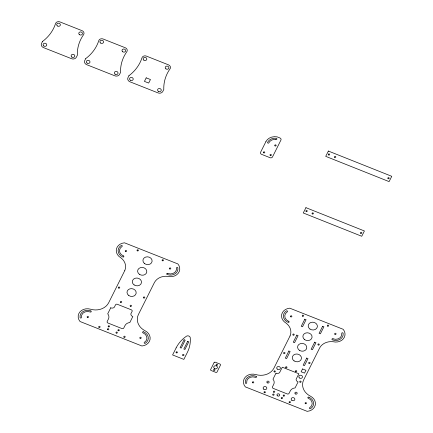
<?xml version="1.0" encoding="UTF-8"?>
<svg xmlns="http://www.w3.org/2000/svg" width="433" height="433" viewBox="0 0 433 433"><rect width="100%" height="100%" fill="white"/><g stroke="black" fill="none" stroke-linecap="round" stroke-linejoin="round"><path stroke-width="0.65" d="M42.499 41.503L41.53 43.441A3.691 3.118 8.4 0 0 43.517 47.614L71.559 58.704A3.691 3.118 8.4 0 0 76.37 57.216L77.339 55.283A46.223 39.024 8.4 0 1 83.585 34.662A3.258 2.755 8.4 0 0 82.026 30.656L59.933 21.915A3.258 2.755 8.4 0 0 55.543 23.571A46.223 39.024 8.4 0 1 42.499 41.503M85.729 58.601L84.76 60.533A3.691 3.118 8.4 0 0 86.741 64.706L114.783 75.797A3.691 3.118 8.4 0 0 119.6 74.314L120.563 72.376A46.223 39.024 8.4 0 1 126.815 51.754A3.258 2.755 8.4 0 0 125.256 47.749L103.162 39.013A3.258 2.755 8.4 0 0 98.773 40.664A46.223 39.024 8.4 0 1 85.729 58.601M128.953 75.694L127.984 77.631A3.691 3.118 8.4 0 0 129.97 81.805L158.013 92.895A3.691 3.118 8.4 0 0 162.824 91.412L163.793 89.474A46.223 39.024 8.4 0 1 170.039 68.852A3.258 2.755 8.4 0 0 168.48 64.847L146.386 56.111A3.258 2.755 8.4 0 0 141.997 57.762A46.223 39.024 8.4 0 1 128.953 75.694M146.197 77.848L144.433 81.382L148.681 83.06L150.446 79.526L146.197 77.848M124.78 270.571L108.58 302.943A14.987 12.654 8.4 0 1 90.584 309.216A9.694 8.184 8.4 0 0 79.916 311.917A9.694 8.184 8.4 0 0 80.04 321.513L141.916 345.989A9.694 8.184 8.4 0 0 150.018 339.64A9.694 8.184 8.4 0 0 145.131 330.79A14.987 12.654 8.4 0 1 138.322 314.704L154.521 282.332A13.358 11.28 8.4 0 1 167.836 276.362A9.694 8.184 8.4 0 0 178.158 273.358A9.694 8.184 8.4 0 0 177.887 263.93L124.509 242.816A9.694 8.184 8.4 0 0 116.455 248.953A9.694 8.184 8.4 0 0 120.856 257.781A13.358 11.28 8.4 0 1 124.78 270.571M110.724 307.814L107.714 313.822A6.197 5.234 8.4 0 1 108.445 318.98L107.205 321.459A1.386 1.169 8.4 0 0 107.947 323.023L121.971 328.566A1.386 1.169 8.4 0 0 123.773 328.014L125.013 325.535A6.197 5.234 8.4 0 1 129.808 322.563L132.817 316.55A3.123 2.641 8.4 0 1 130.853 313.871L132.092 311.392A1.386 1.169 8.4 0 0 131.345 309.828L117.327 304.285A1.386 1.169 8.4 0 0 115.519 304.843L114.28 307.316A3.118 2.636 8.4 0 1 110.724 307.814M265.894 141.656L260.585 152.264A1.846 1.559 8.4 0 0 261.575 154.348L270.073 157.709A1.846 1.559 8.4 0 0 272.481 156.968L280.936 140.065A1.846 1.559 8.4 0 0 279.945 137.981L277.185 136.888A10.311 8.709 8.4 0 0 265.894 141.656M176.139 347.872L172.599 354.946L183.857 359.395L187.397 352.327A38.396 32.421 8.4 0 0 190.255 337.821A2.376 2.003 8.4 0 0 188.804 336.035A2.376 2.003 8.4 0 0 186.342 336.273A38.396 32.421 8.4 0 0 176.139 347.872M184.063 339.775L180.117 347.667L181.238 348.105L185.183 340.219L184.063 339.775M187.684 341.323L183.836 349.02L184.934 349.458L188.788 341.756L187.684 341.323M214.108 362.589L210.654 369.484A0.926 0.779 8.4 0 0 211.152 370.524L215.823 372.375A0.926 0.779 8.4 0 0 217.03 372.001L220.462 365.143A0.963 0.817 8.4 0 0 219.942 364.05L215.309 362.215A0.926 0.779 8.4 0 0 214.108 362.589M328.376 151.052L325.719 156.356L389.099 181.611L391.751 176.307L328.376 151.052M305.931 207.667L303.273 212.971L361.744 236.272L364.402 230.968L305.931 207.667M290.05 335.938L273.851 368.304A14.987 12.654 8.4 0 1 255.854 374.577A9.694 8.184 8.4 0 0 245.186 377.278A9.694 8.184 8.4 0 0 245.311 386.88L307.186 411.35A9.694 8.184 8.4 0 0 315.294 405.007A9.694 8.184 8.4 0 0 310.407 396.152A14.987 12.654 8.4 0 1 303.593 380.071L319.792 347.699A13.358 11.28 8.4 0 1 333.107 341.724A9.694 8.184 8.4 0 0 343.429 338.72A9.694 8.184 8.4 0 0 343.158 329.291L289.78 308.182A9.694 8.184 8.4 0 0 281.726 314.315A9.694 8.184 8.4 0 0 286.126 323.142A13.358 11.28 8.4 0 1 290.05 335.938M275.994 373.176L272.99 379.189A6.197 5.234 8.4 0 1 273.716 384.347L272.476 386.821A1.386 1.169 8.4 0 0 273.223 388.385L287.241 393.933A1.386 1.169 8.4 0 0 289.049 393.375L290.283 390.902A6.197 5.234 8.4 0 1 295.084 387.925L298.088 381.917A3.128 2.641 8.4 0 1 296.123 379.232L298.867 373.755L282.294 367.2L279.556 372.678A3.118 2.636 8.4 0 1 275.994 373.176M288.865 351.022L285.325 358.091L286.603 358.594L290.137 351.526L288.865 351.022M296.827 335.11L293.287 342.178L294.564 342.687L298.099 335.613L296.827 335.11M304.789 319.202L301.249 326.271L302.526 326.774L306.061 319.706L304.789 319.202M306.71 358.075L303.17 365.149L304.448 365.652L307.982 358.584L306.71 358.075M314.672 342.167L311.132 349.236L312.41 349.745L315.944 342.671L314.672 342.167M322.634 326.255L319.094 333.329L320.371 333.832L323.906 326.763L322.634 326.255M302.543 368.954L301.124 371.779L304.523 373.127L305.942 370.296L302.543 368.954M123.443 255.946L123.318 255.898A6.463 5.456 8.4 0 1 122.009 246.485A0.693 0.585 8.4 0 0 122.138 245.673A0.693 0.585 8.4 0 0 121.17 245.522A7.848 6.625 8.4 0 0 122.761 256.948L122.912 257.007A0.693 0.585 8.4 0 0 123.816 256.731A0.693 0.585 8.4 0 0 123.443 255.946M288.719 321.313L288.589 321.264A6.463 5.456 8.4 0 1 287.279 311.852A0.693 0.585 8.4 0 0 287.409 311.035A0.693 0.585 8.4 0 0 286.44 310.883A7.848 6.625 8.4 0 0 288.032 322.314L288.189 322.374A0.693 0.585 8.4 0 0 289.087 322.092A0.693 0.585 8.4 0 0 288.719 321.313M143.664 331.857L143.512 331.797A0.693 0.585 8.4 0 0 142.609 332.073A0.693 0.585 8.4 0 0 142.982 332.858L143.106 332.907A6.463 5.456 8.4 0 1 144.416 342.319A0.693 0.585 8.4 0 0 144.292 343.131A0.693 0.585 8.4 0 0 145.255 343.282A7.848 6.625 8.4 0 0 143.664 331.857M308.935 397.218L308.783 397.158A0.693 0.585 8.4 0 0 307.879 397.44A0.693 0.585 8.4 0 0 308.253 398.219L308.377 398.268A6.463 5.456 8.4 0 1 309.692 407.68A0.693 0.585 8.4 0 0 309.563 408.498A0.693 0.585 8.4 0 0 310.526 408.649A7.848 6.625 8.4 0 0 308.935 397.218M333.026 338.839L332.901 338.785A0.693 0.585 8.4 0 0 332.003 339.066A0.693 0.585 8.4 0 0 332.371 339.845L332.522 339.91A7.848 6.625 8.4 0 0 343.136 333.307A0.693 0.585 8.4 0 0 342.362 332.771A0.693 0.585 8.4 0 0 341.767 333.405A6.463 5.456 8.4 0 1 333.026 338.839M167.755 273.472L167.631 273.423A0.693 0.585 8.4 0 0 166.732 273.699A0.693 0.585 8.4 0 0 167.1 274.484L167.252 274.544A7.848 6.625 8.4 0 0 177.866 267.946A0.693 0.585 8.4 0 0 177.092 267.405A0.693 0.585 8.4 0 0 176.496 268.038A6.463 5.456 8.4 0 1 167.755 273.472M256.098 376.326L255.946 376.261A7.848 6.625 8.4 0 0 245.332 382.864A0.693 0.585 8.4 0 0 246.106 383.4A0.693 0.585 8.4 0 0 246.702 382.772A6.463 5.456 8.4 0 1 255.443 377.332L255.567 377.387A0.693 0.585 8.4 0 0 256.471 377.105A0.693 0.585 8.4 0 0 256.098 376.326M90.827 310.959L90.676 310.899A7.848 6.625 8.4 0 0 80.062 317.497A0.693 0.585 8.4 0 0 80.836 318.038A0.693 0.585 8.4 0 0 81.431 317.405A6.463 5.456 8.4 0 1 90.172 311.971L90.297 312.02A0.693 0.585 8.4 0 0 91.201 311.744A0.693 0.585 8.4 0 0 90.827 310.959M305.357 403.616A0.693 0.585 8.4 0 0 306.461 403.275A0.693 0.585 8.4 0 0 305.514 402.614A0.693 0.585 8.4 0 0 305.357 403.616M334.958 334.287A0.693 0.585 8.4 0 0 336.062 333.946A0.693 0.585 8.4 0 0 335.115 333.286A0.693 0.585 8.4 0 0 334.958 334.287M252.672 382.777A0.693 0.585 8.4 0 0 253.776 382.436A0.693 0.585 8.4 0 0 252.829 381.776A0.693 0.585 8.4 0 0 252.672 382.777M290.77 316.81A0.693 0.585 8.4 0 0 291.874 316.469A0.693 0.585 8.4 0 0 290.927 315.809A0.693 0.585 8.4 0 0 290.77 316.81M283.918 353.393A0.693 0.585 8.4 0 0 285.022 353.052A0.693 0.585 8.4 0 0 284.075 352.397A0.693 0.585 8.4 0 0 283.918 353.393M308.983 363.309A0.693 0.585 8.4 0 0 310.088 362.968A0.693 0.585 8.4 0 0 309.14 362.307A0.693 0.585 8.4 0 0 308.983 363.309M327.608 326.087A0.693 0.585 8.4 0 0 328.717 325.746A0.693 0.585 8.4 0 0 327.77 325.086A0.693 0.585 8.4 0 0 327.608 326.087M302.543 316.171A0.693 0.585 8.4 0 0 303.647 315.83A0.693 0.585 8.4 0 0 302.699 315.17A0.693 0.585 8.4 0 0 302.543 316.171M118.642 288.032A0.693 0.585 8.4 0 0 119.752 287.691A0.693 0.585 8.4 0 0 118.804 287.03A0.693 0.585 8.4 0 0 118.642 288.032M137.272 250.81A0.693 0.585 8.4 0 0 138.376 250.469A0.693 0.585 8.4 0 0 137.429 249.809A0.693 0.585 8.4 0 0 137.272 250.81M162.337 260.72A0.693 0.585 8.4 0 0 163.441 260.379A0.693 0.585 8.4 0 0 162.494 259.724A0.693 0.585 8.4 0 0 162.337 260.72M143.713 297.947A0.693 0.585 8.4 0 0 144.817 297.606A0.693 0.585 8.4 0 0 143.87 296.946A0.693 0.585 8.4 0 0 143.713 297.947M169.687 268.92A0.693 0.585 8.4 0 0 170.791 268.579A0.693 0.585 8.4 0 0 169.844 267.924A0.693 0.585 8.4 0 0 169.687 268.92M140.086 338.249A0.693 0.585 8.4 0 0 141.19 337.913A0.693 0.585 8.4 0 0 140.243 337.253A0.693 0.585 8.4 0 0 140.086 338.249M125.5 251.449A0.693 0.585 8.4 0 0 126.604 251.108A0.693 0.585 8.4 0 0 125.657 250.447A0.693 0.585 8.4 0 0 125.5 251.449M87.401 317.416A0.693 0.585 8.4 0 0 88.505 317.075A0.693 0.585 8.4 0 0 87.558 316.415A0.693 0.585 8.4 0 0 87.401 317.416M124.065 337.21A0.693 0.585 8.4 0 0 125.169 336.869A0.693 0.585 8.4 0 0 124.222 336.208A0.693 0.585 8.4 0 0 124.065 337.21M98.995 327.294A0.693 0.585 8.4 0 0 100.104 326.953A0.693 0.585 8.4 0 0 99.157 326.298A0.693 0.585 8.4 0 0 98.995 327.294M130.393 306.255A0.693 0.585 8.4 0 0 131.497 305.915A0.693 0.585 8.4 0 0 130.549 305.254A0.693 0.585 8.4 0 0 130.393 306.255M118.144 330.617A0.693 0.585 8.4 0 0 119.281 330.352A0.693 0.585 8.4 0 0 118.393 329.637A0.693 0.585 8.4 0 0 118.144 330.617M120.623 302.391A0.693 0.585 8.4 0 0 121.727 302.05A0.693 0.585 8.4 0 0 120.78 301.39A0.693 0.585 8.4 0 0 120.623 302.391M108.412 326.785A0.693 0.585 8.4 0 0 109.522 326.444A0.693 0.585 8.4 0 0 108.575 325.784A0.693 0.585 8.4 0 0 108.412 326.785M128.79 295.522A4.617 3.897 8.4 0 0 136.162 293.249A4.617 3.897 8.4 0 0 129.846 288.854A4.617 3.897 8.4 0 0 128.79 295.522M134.1 284.914A4.617 3.897 8.4 0 0 141.467 282.641A4.617 3.897 8.4 0 0 135.156 278.246A4.617 3.897 8.4 0 0 134.1 284.914M139.404 274.305A4.617 3.897 8.4 0 0 146.776 272.038A4.617 3.897 8.4 0 0 140.46 267.637A4.617 3.897 8.4 0 0 139.404 274.305M144.714 263.702A4.617 3.897 8.4 0 0 152.086 261.429A4.617 3.897 8.4 0 0 145.769 257.034A4.617 3.897 8.4 0 0 144.714 263.702M116.223 333.047A0.693 0.585 8.4 0 0 117.327 332.706A0.693 0.585 8.4 0 0 116.38 332.051A0.693 0.585 8.4 0 0 116.223 333.047M107.698 329.67A0.693 0.585 8.4 0 0 108.824 329.378A0.693 0.585 8.4 0 0 107.92 328.679A0.693 0.585 8.4 0 0 107.698 329.67M216.43 365.181A0.693 0.585 8.4 0 0 217.534 364.84A0.693 0.585 8.4 0 0 216.587 364.18A0.693 0.585 8.4 0 0 216.43 365.181M213.864 370.307A0.693 0.585 8.4 0 0 214.968 369.966A0.693 0.585 8.4 0 0 214.021 369.306A0.693 0.585 8.4 0 0 213.864 370.307M214.443 368.488A1.846 1.559 8.4 0 0 217.393 367.579A1.846 1.559 8.4 0 0 214.865 365.82A1.846 1.559 8.4 0 0 214.443 368.488M182.867 355.385A0.693 0.585 8.4 0 0 183.976 355.044A0.693 0.585 8.4 0 0 183.029 354.383A0.693 0.585 8.4 0 0 182.867 355.385M176.285 352.781A0.693 0.585 8.4 0 0 177.389 352.44A0.693 0.585 8.4 0 0 176.442 351.78A0.693 0.585 8.4 0 0 176.285 352.781M289.336 402.576A0.693 0.585 8.4 0 0 290.44 402.235A0.693 0.585 8.4 0 0 289.493 401.575A0.693 0.585 8.4 0 0 289.336 402.576M264.271 392.661A0.693 0.585 8.4 0 0 265.375 392.32A0.693 0.585 8.4 0 0 264.428 391.659A0.693 0.585 8.4 0 0 264.271 392.661M295.663 371.617A0.693 0.585 8.4 0 0 296.773 371.276A0.693 0.585 8.4 0 0 295.826 370.616A0.693 0.585 8.4 0 0 295.663 371.617M285.894 367.752A0.693 0.585 8.4 0 0 286.998 367.411A0.693 0.585 8.4 0 0 286.051 366.751A0.693 0.585 8.4 0 0 285.894 367.752M273.683 392.146A0.693 0.585 8.4 0 0 274.793 391.805A0.693 0.585 8.4 0 0 273.845 391.151A0.693 0.585 8.4 0 0 273.683 392.146M283.42 395.984A0.693 0.585 8.4 0 0 284.557 395.713A0.693 0.585 8.4 0 0 283.664 394.999A0.693 0.585 8.4 0 0 283.42 395.984M272.969 395.031A0.693 0.585 8.4 0 0 274.094 394.744A0.693 0.585 8.4 0 0 273.191 394.041A0.693 0.585 8.4 0 0 272.969 395.031M281.493 398.414A0.693 0.585 8.4 0 0 282.597 398.073A0.693 0.585 8.4 0 0 281.65 397.413A0.693 0.585 8.4 0 0 281.493 398.414M309.985 329.064A4.617 3.897 8.4 0 0 317.357 326.791A4.617 3.897 8.4 0 0 311.04 322.396A4.617 3.897 8.4 0 0 309.985 329.064M304.675 339.672A4.617 3.897 8.4 0 0 312.047 337.399A4.617 3.897 8.4 0 0 305.73 333.004A4.617 3.897 8.4 0 0 304.675 339.672M299.371 350.281A4.617 3.897 8.4 0 0 306.743 348.008A4.617 3.897 8.4 0 0 300.426 343.613A4.617 3.897 8.4 0 0 299.371 350.281M294.061 360.884A4.617 3.897 8.4 0 0 301.433 358.616A4.617 3.897 8.4 0 0 295.117 354.216A4.617 3.897 8.4 0 0 294.061 360.884M277.385 395.773A1.386 1.169 8.4 0 0 279.675 395.286A1.386 1.169 8.4 0 0 277.932 393.819A1.386 1.169 8.4 0 0 277.385 395.773M267.28 382.826A1.153 0.974 8.4 0 0 269.12 382.258A1.153 0.974 8.4 0 0 267.54 381.159A1.153 0.974 8.4 0 0 267.28 382.826M295.284 393.889A1.153 0.974 8.4 0 0 297.157 393.386A1.153 0.974 8.4 0 0 295.625 392.233A1.153 0.974 8.4 0 0 295.284 393.889M291.837 400.33A1.846 1.559 8.4 0 0 294.83 399.524A1.846 1.559 8.4 0 0 292.378 397.683A1.846 1.559 8.4 0 0 291.837 400.33M263.616 389.088A1.846 1.559 8.4 0 0 266.728 388.634A1.846 1.559 8.4 0 0 264.574 386.545A1.846 1.559 8.4 0 0 263.616 389.088M299.533 377.982A1.846 1.559 8.4 0 0 302.478 377.073A1.846 1.559 8.4 0 0 299.955 375.314A1.846 1.559 8.4 0 0 299.533 377.982M277.19 369.035A1.846 1.559 8.4 0 0 280.308 368.613A1.846 1.559 8.4 0 0 278.186 366.507A1.846 1.559 8.4 0 0 277.19 369.035M293.109 335.028A0.693 0.585 8.4 0 0 294.213 334.687A0.693 0.585 8.4 0 0 293.265 334.027A0.693 0.585 8.4 0 0 293.109 335.028M318.174 344.944A0.693 0.585 8.4 0 0 319.278 344.603A0.693 0.585 8.4 0 0 318.331 343.943A0.693 0.585 8.4 0 0 318.174 344.944M274.224 371.866A0.693 0.585 8.4 0 0 275.328 371.525A0.693 0.585 8.4 0 0 274.381 370.865A0.693 0.585 8.4 0 0 274.224 371.866M300.015 382.123A0.693 0.585 8.4 0 0 301.124 381.782A0.693 0.585 8.4 0 0 300.177 381.121A0.693 0.585 8.4 0 0 300.015 382.123M43.809 45.974A1.846 1.559 8.4 0 0 46.753 45.064A1.846 1.559 8.4 0 0 44.231 43.305A1.846 1.559 8.4 0 0 43.809 45.974M57.394 25.937A1.846 1.559 8.4 0 0 60.344 25.027A1.846 1.559 8.4 0 0 57.816 23.268A1.846 1.559 8.4 0 0 57.394 25.937M71.851 57.064A1.846 1.559 8.4 0 0 74.795 56.155A1.846 1.559 8.4 0 0 72.273 54.396A1.846 1.559 8.4 0 0 71.851 57.064M79.488 34.678A1.846 1.559 8.4 0 0 82.438 33.769A1.846 1.559 8.4 0 0 79.91 32.01A1.846 1.559 8.4 0 0 79.488 34.678M100.624 43.035A1.846 1.559 8.4 0 0 103.574 42.125A1.846 1.559 8.4 0 0 101.046 40.366A1.846 1.559 8.4 0 0 100.624 43.035M115.075 74.162A1.846 1.559 8.4 0 0 118.025 73.253A1.846 1.559 8.4 0 0 115.497 71.494A1.846 1.559 8.4 0 0 115.075 74.162M122.718 51.771A1.846 1.559 8.4 0 0 125.662 50.861A1.846 1.559 8.4 0 0 123.14 49.102A1.846 1.559 8.4 0 0 122.718 51.771M87.033 63.072A1.846 1.559 8.4 0 0 89.983 62.163A1.846 1.559 8.4 0 0 87.455 60.404A1.846 1.559 8.4 0 0 87.033 63.072M165.942 68.869A1.846 1.559 8.4 0 0 168.892 67.959A1.846 1.559 8.4 0 0 166.364 66.2A1.846 1.559 8.4 0 0 165.942 68.869M158.299 91.255A1.846 1.559 8.4 0 0 161.249 90.351A1.846 1.559 8.4 0 0 158.722 88.592A1.846 1.559 8.4 0 0 158.299 91.255M130.263 80.165A1.846 1.559 8.4 0 0 133.207 79.255A1.846 1.559 8.4 0 0 130.685 77.502A1.846 1.559 8.4 0 0 130.263 80.165M143.848 60.127A1.846 1.559 8.4 0 0 146.798 59.218A1.846 1.559 8.4 0 0 144.27 57.465A1.846 1.559 8.4 0 0 143.848 60.127M263.67 152.827A0.693 0.585 8.4 0 0 264.774 152.486A0.693 0.585 8.4 0 0 263.827 151.826A0.693 0.585 8.4 0 0 263.67 152.827M270.214 155.404A0.693 0.585 8.4 0 0 271.35 155.133A0.693 0.585 8.4 0 0 270.457 154.419A0.693 0.585 8.4 0 0 270.214 155.404M274.982 145.845A0.693 0.585 8.4 0 0 276.124 145.596A0.693 0.585 8.4 0 0 275.253 144.866A0.693 0.585 8.4 0 0 274.982 145.845M275.902 139.41A7.155 6.04 8.4 0 0 268.866 142.83A0.693 0.585 8.4 0 1 267.962 143.112A0.693 0.585 8.4 0 1 267.594 142.327A8.541 7.209 8.4 0 1 276.471 138.3A0.725 0.612 8.4 0 1 276.849 139.123A0.725 0.612 8.4 0 1 275.902 139.41M388.092 178.645A0.693 0.585 8.9 0 0 389.197 178.304A0.693 0.585 8.9 0 0 388.249 177.644A0.693 0.585 8.9 0 0 388.092 178.645M334.698 157.368A0.693 0.585 8.9 0 0 335.802 157.027A0.693 0.585 8.9 0 0 334.855 156.367A0.693 0.585 8.9 0 0 334.698 157.368M328.539 154.911A0.693 0.585 8.9 0 0 329.643 154.576A0.693 0.585 8.9 0 0 328.696 153.91A0.693 0.585 8.9 0 0 328.539 154.911M360.743 233.306A0.693 0.585 8.9 0 0 361.847 232.965A0.693 0.585 8.9 0 0 360.9 232.304A0.693 0.585 8.9 0 0 360.743 233.306M312.296 213.897A0.693 0.585 8.9 0 0 313.4 213.556A0.693 0.585 8.9 0 0 312.453 212.895A0.693 0.585 8.9 0 0 312.296 213.897M306.136 211.439A0.693 0.585 8.9 0 0 307.241 211.104A0.693 0.585 8.9 0 0 306.293 210.443A0.693 0.585 8.9 0 0 306.136 211.439"/></g></svg>
